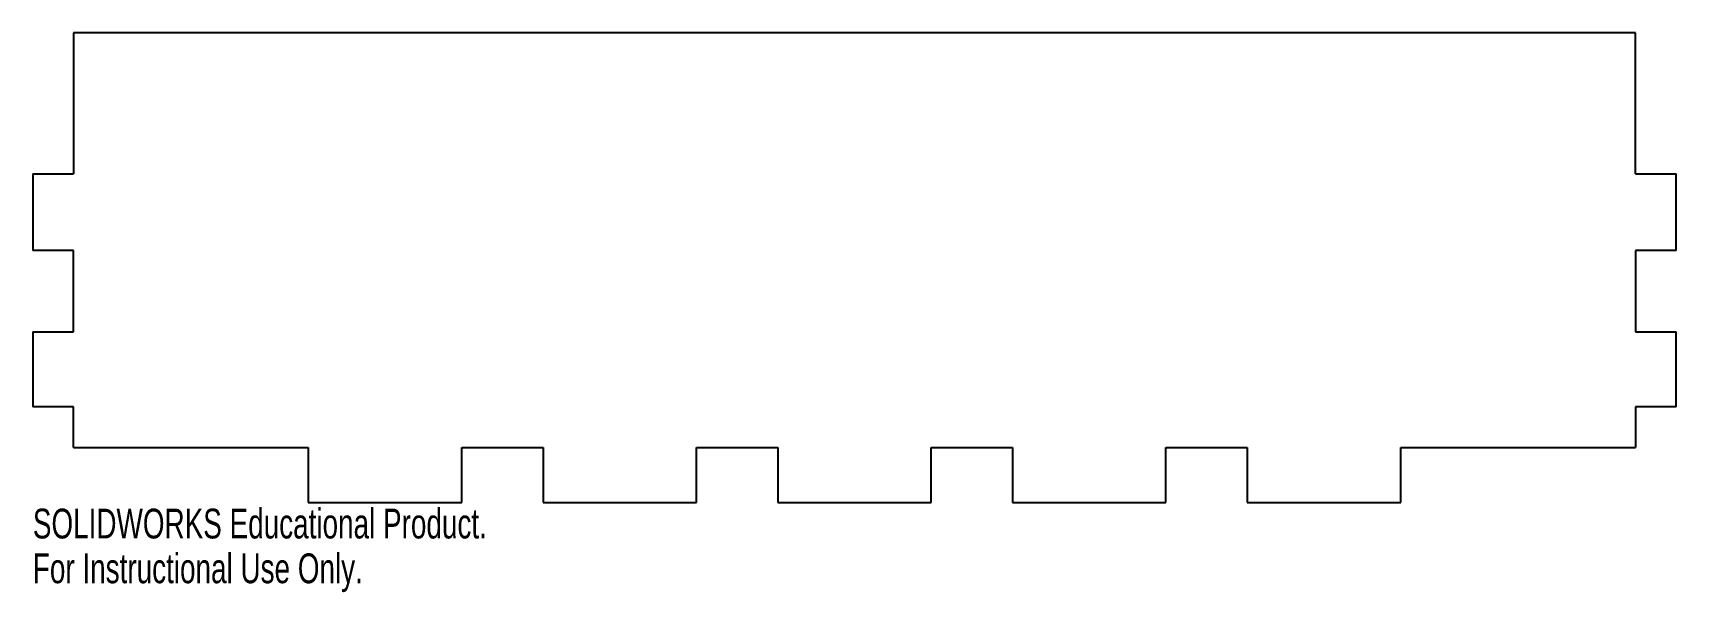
# Model space of a CAD drawing. Header units: inches. Extents: x -5.2 to 5.2, y -2 to 1.5.
import ezdxf

# ---------------------------------------------------------------- set-up
doc = ezdxf.new("R2010")
doc.units = ezdxf.units.IN
doc.header["$MEASUREMENT"] = 0
doc.styles.add('SLDTEXTSTYLE0', font='TXT', dxfattribs={"width": 0.7})

msp = doc.modelspace()

# ---------------------------------------------------------------- linework, layer by layer
at = {"color": 7, "linetype": 'Continuous', "lineweight": 25}
for p, q in [((4.99, 1.525), (-4.99, 1.525)), ((-4.99, 1.525), (-4.99, 0.625)), ((4.99, 0.625), (4.99, 1.525)), ((-5.25, 0.625), (-4.99, 0.625)), ((-5.25, 0.625), (-5.25, 0.135)), ((4.99, 0.625), (5.25, 0.625)), ((5.25, 0.135), (5.25, 0.625)), ((-4.99, 0.135), (-5.25, 0.135)), ((-4.99, -0.385), (-4.99, 0.135)), ((4.99, 0.135), (4.99, -0.385)), ((5.25, 0.135), (4.99, 0.135)), ((-5.25, -0.385), (-4.99, -0.385)), ((-5.25, -0.385), (-5.25, -0.865)), ((4.99, -0.385), (5.25, -0.385)), ((5.25, -0.865), (5.25, -0.385)), ((-4.99, -0.865), (-5.25, -0.865)), ((-4.99, -1.125), (-4.99, -0.865)), ((4.99, -0.865), (4.99, -1.125)), ((5.25, -0.865), (4.99, -0.865)), ((-4.99, -1.125), (-3.49, -1.125)), ((-3.49, -1.125), (-3.49, -1.475)), ((-2.51, -1.475), (-2.51, -1.125)), ((-2.51, -1.125), (-1.99, -1.125)), ((-1.99, -1.125), (-1.99, -1.475)), ((-1.01, -1.475), (-1.01, -1.125)), ((-1.01, -1.125), (-0.49, -1.125)), ((-0.49, -1.125), (-0.49, -1.475)), ((0.49, -1.475), (0.49, -1.125)), ((0.49, -1.125), (1.01, -1.125)), ((1.01, -1.125), (1.01, -1.475)), ((1.99, -1.475), (1.99, -1.125)), ((1.99, -1.125), (2.51, -1.125)), ((2.51, -1.125), (2.51, -1.475)), ((3.49, -1.475), (3.49, -1.125)), ((3.49, -1.125), (4.99, -1.125)), ((-3.49, -1.475), (-2.51, -1.475)), ((-1.99, -1.475), (-1.01, -1.475)), ((-0.49, -1.475), (0.49, -1.475)), ((1.01, -1.475), (1.99, -1.475)), ((2.51, -1.475), (3.49, -1.475))]:
    msp.add_line(p, q, dxfattribs=at)

# ---------------------------------------------------------------- texts
at = {"color": 7, "linetype": 'Continuous', "char_height": 0.1903, "attachment_point": 1, "style": 'SLDTEXTSTYLE0'}
for s, insert in [('SOLIDWORKS Educational Product.', (-5.25, -1.515)), ('For Instructional Use Only.', (-5.25, -1.801))]:
    msp.add_mtext(s, dxfattribs=dict(at, insert=insert))

doc.saveas('drawing.dxf')
